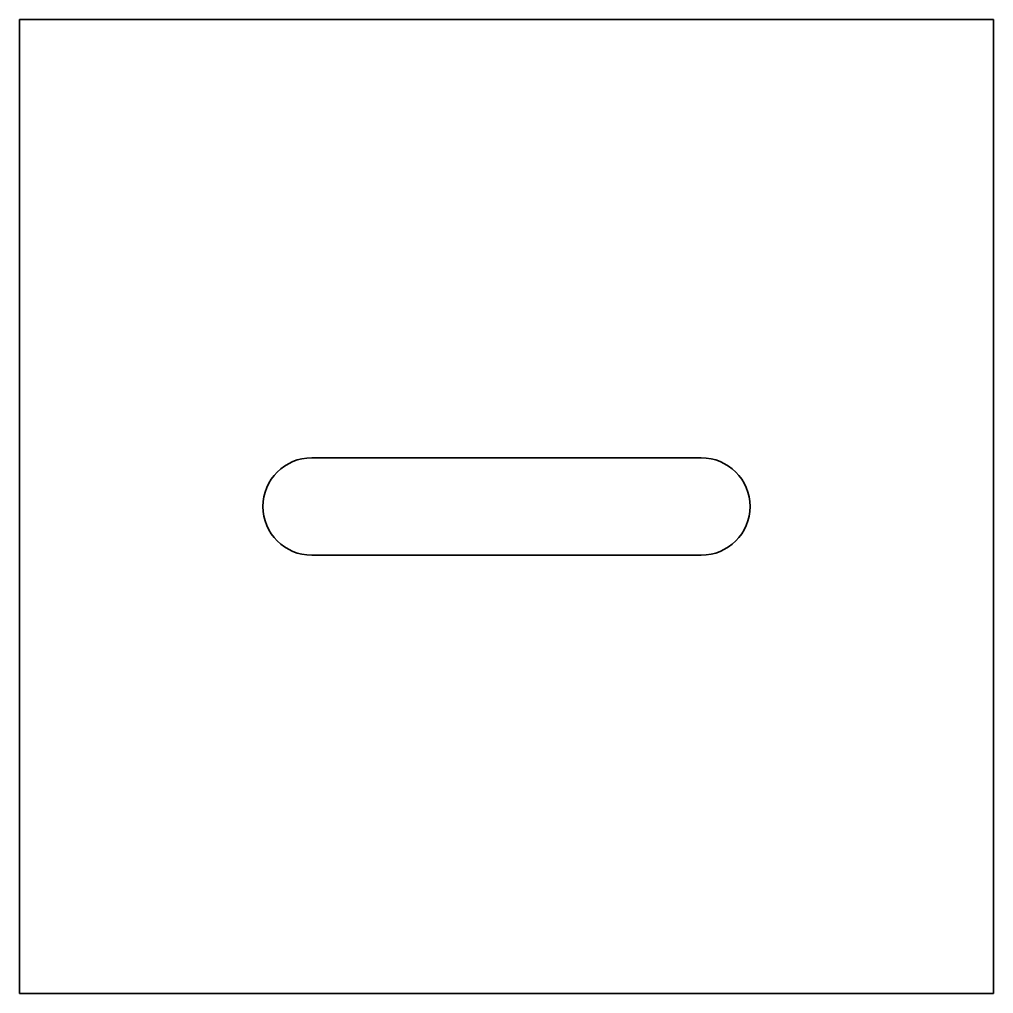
# Model space of a CAD drawing. Header units: inches. Extents: x 0 to 100, y -100 to 0.
import ezdxf

# ---------------------------------------------------------------- set-up
doc = ezdxf.new("R2010")
doc.units = ezdxf.units.IN
doc.header["$MEASUREMENT"] = 0
doc.layers.add('DRAWING', color=7, linetype='CONTINUOUS', lineweight=35)

msp = doc.modelspace()

# ---------------------------------------------------------------- linework, layer by layer
at = {"layer": 'DRAWING'}
for p, q in [((100, 0), (0, 0)), ((0, 0), (0, -100)), ((100, -100), (100, 0)), ((70, -45), (30, -45)), ((30, -55), (70, -55)), ((0, -100), (100, -100))]:
    msp.add_line(p, q, dxfattribs=at)
for centre, start, end in [((30, -50), 90, 270), ((70, -50), 270, 90)]:
    msp.add_arc(centre, 5, start, end, dxfattribs=at)

doc.saveas('drawing.dxf')
